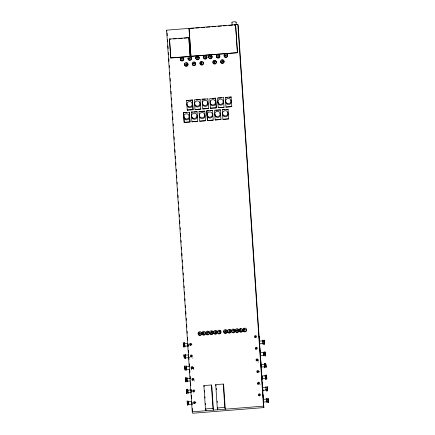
<?xml version="1.0" encoding="UTF-8"?>
<svg xmlns="http://www.w3.org/2000/svg" width="435" height="435" viewBox="0 0 435 435"><rect width="100%" height="100%" fill="white"/><g stroke="black" fill="none" stroke-linecap="round" stroke-linejoin="round"><path stroke-width="0.65" d="M183.342 343.699L183.32 344.351M187.436 343.329L184.598 343.552L184.598 344.248M188.219 345.994L184.832 346.075M185.185 370.038L185.152 370.359L184.995 368.994M189.568 366.574L186.164 366.841L186.158 367.537M190.351 378.216L186.941 378.488L186.941 379.184M187.05 380.538L187.213 381.897L187.017 380.212M191.351 392.609L187.963 392.691M188.746 404.332L192.134 404.256M188.002 392.43L187.996 393.583L187.73 390.168L191.134 389.896L191.177 391.277M262.941 340.703L262.816 340.072L263.104 343.547L259.7 343.819L259.592 341.769M261.277 366.917L264.665 366.835L264.681 366.428M259.711 343.77L259.483 341.105L262.887 340.839L262.963 342.562M265.306 376.155L265.23 375.769L261.826 376.041L261.87 377.417L262.044 378.754L265.464 378.287M264.768 367.537L264.741 367.852L264.409 365.057M265.23 375.769L265.23 376.465M266.002 387.465L266.002 387.824M266.247 389.934L262.827 390.396L262.686 389.412L262.609 387.683L266.013 387.416M184.815 346.265L184.739 345.885M188.785 354.927L185.381 355.199L185.381 355.895M189.013 357.586L185.598 357.907L185.598 357.211M189.214 369.326L186.392 369.5M187.159 381.196L190.563 380.929M187.947 392.881L187.866 392.5M191.346 401.587L188.507 401.815L188.556 403.191M263.686 352.524L260.26 352.752L260.309 354.128L260.478 355.466L263.887 355.194M260.478 355.466L260.462 354.438M263.67 352.48L263.664 353.176M264.496 364.296L261.043 364.394L261.239 367.069M264.447 364.128L264.447 364.824M262.044 378.754L261.848 376.079M262.827 390.396L262.631 387.726M266.818 399.102L263.392 399.33L263.436 400.706L263.61 402.043L267.025 401.717M263.61 402.043L263.501 399.988M266.796 399.058L266.78 399.471M166.61 30.173L237.853 24.507L238.244 25.948L263.876 407.584L192.629 413.25L192.237 411.809L166.61 30.173L166.871 31.135M204.428 55.321L190.943 56.398L189.024 28.411L193.792 28.226M195.815 28.063L199.186 27.796M201.209 27.633L204.581 27.367M206.603 27.204L209.975 26.937M211.997 26.774L215.368 26.508M218.065 26.296L221.437 26.024M223.459 25.866L226.156 25.649M228.853 25.437L232.225 25.17M234.247 25.007L235.596 24.898L237.466 52.695L205.777 55.218M169.471 39.03L188.877 37.709L190.138 56.49L170.792 58.029L169.471 39.03L170.792 58.029M169.53 39.248L170.868 39.139M173.532 38.927L176.202 38.715M178.872 38.503L182.205 38.236M184.206 38.079L187.539 37.812M170.732 57.811L190.138 56.49M190.889 56.207L237.466 52.695M180.742 59.002L183.064 58.817M188.48 58.388L190.802 58.203M196.218 57.768L198.539 57.583M203.955 57.154L206.277 56.969M209.371 56.724L211.307 56.572M217.108 56.11L219.044 55.957M224.846 55.495L226.782 55.337M185.027 64.326L187.387 64.135M192.765 63.711L195.125 63.521M200.502 63.091L202.862 62.906M213.346 62.074L215.668 61.89M221.083 61.455L223.405 61.27M187.262 110.164L186.582 100.447L192.384 99.985L193.064 109.702L187.224 110.022L193.064 109.702M200.122 99.37L200.801 109.087L195 109.549L194.32 99.827L200.16 99.512L196.294 99.816M207.886 98.75L208.566 108.473L202.764 108.935L202.079 99.213L207.925 98.892M210.491 108.32L209.811 98.598L215.613 98.136L216.293 107.858L210.453 108.174L216.293 107.858M223.351 97.522L224.03 107.238L218.229 107.701L217.549 97.984L223.389 97.663M231.115 96.902L231.795 106.624L225.993 107.086L225.308 97.364L231.154 97.043L229.218 97.201M189.198 100.382L186.582 100.447M190.486 100.278L192.422 100.126M205.342 99.098L202.079 99.213M212.427 98.533L215.651 98.277M218.229 98.071L221.453 97.815M227.282 97.353L225.308 97.364M183.516 112.698L189.355 112.377L189.997 121.958L184.195 122.42L183.516 112.698L184.195 122.42M197.055 111.621L197.74 121.343L191.933 121.8L191.253 112.083L197.093 111.762L193.869 112.018M204.809 111.001L205.494 120.723L199.692 121.186L199.007 111.463L204.852 111.148M212.546 110.387L213.226 120.109L207.424 120.571L206.745 110.849L212.584 110.528L210.649 110.686M220.284 109.772L220.964 119.494L215.162 119.957L214.482 110.234L220.322 109.914L215.809 110.272M228.038 109.158L228.723 118.875L222.921 119.337L222.236 109.62L228.076 109.299L226.787 109.402M183.554 112.839L186.778 112.583M192.58 112.121L191.253 112.083M203.558 111.246L199.007 111.463M206.745 110.849L208.718 110.838M224.857 109.555L222.236 109.62M184.157 122.278L189.997 121.958M207.386 120.43L213.226 120.109M198.605 333.466L201.084 333.27M202.476 333.161L204.95 332.96M206.342 332.851L208.822 332.655M210.214 332.547L212.688 332.345M214.08 332.237L216.559 332.041M217.951 331.927L220.425 331.731M224.27 331.426L226.51 331.247M228.136 331.117L230.381 330.943M232.007 330.812L234.247 330.633M235.873 330.502L238.119 330.323M239.745 330.198L241.985 330.018M243.611 329.888L245.857 329.708M255.024 336.647L255.867 336.581M190.166 344.379L191.008 344.308M255.807 348.294L256.65 348.228M190.943 356.02L191.786 355.955M256.59 359.935L257.433 359.87M191.726 367.667L192.569 367.597M257.368 371.582L258.211 371.517M192.509 379.309L193.352 379.244M205.842 409.384L205.934 410.722L205.445 408.933L203.879 385.568L211.383 384.975L211.867 386.758L213.438 410.123L212.954 408.34L211.383 384.975M217.772 409.781L217.288 407.992L215.716 384.627L223.22 384.034L223.71 385.818L225.276 409.183L224.792 407.394L223.22 384.034M258.151 383.224L258.994 383.159M193.292 390.994L194.135 390.924M258.934 394.871L259.777 394.806M194.075 402.636L194.918 402.571M205.445 408.933L212.954 408.34M217.288 407.992L224.792 407.394M192.237 411.809L263.485 406.143L263.876 407.584M262.887 340.839L262.963 341.219M264.649 366.797L264.382 363.361L264.562 364.454M261.043 364.394L261.217 365.732M265.426 378.439L265.306 377.498M266.231 390.124L266.122 389.466M266.992 401.728L266.938 401.385M184.598 343.552L184.674 343.938M189.002 357.641L188.893 356.977M185.381 355.199L185.457 355.58M185.598 357.907L185.451 356.923M185.103 369.658L185.027 369.271M187.73 390.168L187.871 391.152M188.507 401.815L188.589 402.196M188.725 404.523L188.583 403.539M235.596 24.898L237.412 52.505M231.795 106.624L225.993 107.086M228.723 118.875L222.921 119.337M224.03 107.238L218.229 107.701M220.964 119.494L215.162 119.957M208.566 108.473L202.764 108.935M205.494 120.723L199.692 121.186M200.801 109.087L195 109.549M259.081 336.146L259.815 344.509L259.581 343.655M259.858 347.788L260.386 353.024M197.74 121.343L191.933 121.8M260.364 355.303L260.598 356.151L260.467 354.275M260.641 359.435L261.212 365.291M261.147 366.944L261.375 367.798M261.424 371.077L262.158 379.44L261.93 378.591M262.207 382.724L262.941 391.087L262.713 390.233M262.99 394.366L263.724 402.728L263.49 401.88M215.716 384.627L216.043 385.818M203.879 385.568L204.2 386.758M191.134 368.005L191.623 369.799M266.019 386.933L265.943 386.65L266.068 389.51M186.359 369.511L186.3 369.174M186.436 389.477L186.359 389.189L186.495 391.647M187.278 402.087L187.501 405.328L187.474 403.631L187.452 404.626L187.338 403.968M264.241 341.116L264.165 340.735L264.453 344.46L264.328 341.6M263.724 352.35C263.267 350.229 264.05 358.717 263.958 355.058M263.838 355.02L263.74 354.21M267.367 387.694L267.291 387.313L267.275 387.726M266.856 398.928L266.726 398.291L266.813 400.086M183.358 343.21L183.227 342.573L183.363 345.031M183.461 345.983L183.537 346.369L183.537 345.673M186.593 392.598L186.669 392.984L186.648 391.957M187.273 401.467L187.142 400.836L187.267 403.696M264.273 341.393L264.094 339.969L264.219 342.829M264.268 342.785L264.377 343.449L264.273 341.062M265.056 353.041L264.942 352.383L264.997 354.476M265.051 354.433L265.16 355.09L265.116 353.715M265.834 364.682L265.654 363.258L265.747 365.047M267.4 387.971L267.22 386.546L267.291 388.009M265.345 376.096L265.16 375.003L265.252 376.797M268.183 399.618L268.074 398.96L268.058 399.368M268.177 401.01L268.292 401.668L268.292 400.972M188.143 345.613L188.002 343.982M192.052 403.87L191.911 402.239M186.251 366.857L186.071 365.764L186.18 367.869M186.267 368.896L186.43 370.256L186.43 369.103M187.034 378.499L186.854 377.406L186.963 379.51M184.212 355.96L184.103 355.303L184.103 355.993M265.089 353.367L264.877 351.616L264.948 353.894M265.018 354.106L265.236 356.107L265.111 353.247M266.65 376.656L266.508 375.671L266.497 376.079M266.584 377.395L266.726 378.379L266.726 377.683M262.941 342.932L263.175 344.563L263.175 343.411M267.4 387.639L267.487 389.983L267.335 388.689M268.216 399.944L268.003 398.194L268.069 399.651M184.744 344.107C183.913 337.495 185.272 352.665 184.772 344.89M184.685 345.874L184.538 344.172M185.522 355.748L185.288 354.117L185.397 356.221M186.251 369.163L186.104 367.461M183.396 345.385L183.592 347.07L183.521 345.341M183.407 345.977L183.26 344.275M184.25 355.852C183.652 350.713 184.396 361.398 184.375 357.559M187.817 392.49L187.637 389.091L187.925 391.299M188.654 402.364C188.132 397.541 188.605 406.73 188.801 404.545M185.027 367.928L184.886 366.944L184.886 367.64M184.962 368.673L184.973 369.266M186.561 390.929L186.593 391.255M186.528 391.995L186.718 393.686L186.648 391.402M186.539 392.587L186.436 391.473M265.894 364.889L265.943 365.471M265.769 365.4L265.943 366.738L265.943 366.042M266.726 377.112L266.438 374.905L266.508 376.362M266.552 377.047L266.796 379.396L266.709 377.357M267.454 388.178L267.509 388.76M268.237 399.825L268.286 400.401M268.129 401.054L268.036 399.89M265.274 377.145L265.524 379.499L265.524 378.347M266.057 388.792L266.302 391.141L266.307 389.988M266.84 400.434L267.085 402.788L267.09 401.635M185.364 356.401L185.647 358.609L185.653 357.456M186.142 368.043L186.196 368.624M186.925 379.69L186.979 380.266M184.135 357.081L184.043 355.917M184.87 368.146L184.918 368.728M185.837 379.924L185.669 378.591L185.685 379.614M185.647 379.788L185.935 382.001L185.576 377.509L185.886 381.299L185.886 380.603M186.599 390.82L186.626 391.603M265.986 366.053L265.747 364.068L265.725 364.72M266.682 377.004L266.769 377.7M265.687 364.954L266.019 367.749L265.926 365.71M266.47 376.601L266.514 377.183M268.243 400.292L268.33 400.988M267.253 388.243L267.579 391.038L267.487 388.999M263.626 353.416L263.67 353.998M265.192 376.705L265.236 377.286M266.802 400.575L266.726 399.444M184.793 344.689L184.837 345.27M185.321 355.819L185.424 356.575M188.703 402.946L188.779 404.071M186.881 379.108L186.99 379.864M188.681 403.147L188.73 403.827M185.082 368.63L184.793 365.862L184.902 367.966M184.826 367.564L184.929 368.32M237.853 24.507L263.485 406.143M236.123 22.12L236.297 24.703M255.448 336.163L255.514 337.103M256.231 347.804L256.297 348.745M257.014 359.451L257.08 360.392M257.797 371.093L257.857 372.034M258.58 382.74L258.64 383.681M259.358 394.382L259.423 395.323M231.942 22.451L232.116 25.034M244.655 328.599L244.818 331.073M225.716 54.516L225.847 56.474M240.783 328.903L240.952 331.383M222.209 60.237L222.356 62.45M236.917 329.213L237.08 331.693M217.978 55.131L218.109 57.088M233.046 329.518L233.214 331.997M214.471 60.851L214.618 63.064M215.613 98.136L216.255 107.717M229.18 329.828L229.343 332.307M210.241 55.751L210.371 57.703M225.308 330.132L225.477 332.612M205.086 56.006L205.228 58.111M206.783 110.99L207.424 120.571M201.59 61.911L201.742 64.168M219.093 330.779L219.24 332.965M197.349 56.621L197.49 58.725M215.222 331.089L215.368 333.275M216.336 388.417L216.429 389.755M217.19 401.103L217.277 402.435M217.636 407.774L217.728 409.112M193.852 62.526L194.005 64.782M211.356 331.394L211.497 333.58M189.073 28.601L190.943 56.398M188.817 37.492L190.079 56.273M189.611 57.241L189.752 59.339M192.384 99.985L193.026 109.56M207.484 331.704L207.631 333.89M186.115 63.14L186.267 65.397M189.317 112.235L189.959 121.816M203.613 332.014L203.759 334.194M204.586 390.695L204.678 392.027M204.994 396.704L205.081 398.036M205.44 403.375L205.527 404.713M181.868 57.855L182.009 59.959M199.747 332.318L199.893 334.504M190.519 343.857L190.579 344.797M191.302 355.504L191.362 356.439M192.08 367.145L192.145 368.086M192.863 378.793L192.928 379.728M193.646 390.472L193.711 391.413M194.429 402.119L194.494 403.055M167.089 32.968L167.274 35.681M167.546 39.748L167.682 41.782M167.953 45.849L168.138 48.562M168.41 52.63L168.546 54.663M168.823 58.73L169.003 61.438M169.275 65.506L169.411 67.539M169.732 72.286L169.867 74.32M170.139 78.387L170.324 81.095M170.596 85.162L170.732 87.196M171.004 91.263L171.189 93.976M171.461 98.044L171.597 100.077M171.868 104.144L172.053 106.858M172.325 110.925L172.461 112.959M172.738 117.026L172.918 119.734M173.19 123.801L173.326 125.835M173.647 130.582L173.782 132.615M174.054 136.682L174.239 139.396M174.511 143.463L174.647 145.497M174.919 149.564L175.104 152.272M175.376 156.339L175.512 158.373M175.789 162.44L175.968 165.153M176.24 169.22L176.376 171.254M176.653 175.321L176.833 178.029M177.105 182.096L177.241 184.13M177.562 188.877L177.697 190.911M177.969 194.978L178.154 197.691M178.426 201.758L178.562 203.792M178.839 207.859L179.019 210.567M179.291 214.634L179.427 216.668M179.704 220.735L179.883 223.449M180.155 227.516L180.291 229.549M180.568 233.617L180.748 236.33M181.02 240.397L181.161 242.431M181.477 247.172L181.612 249.206M181.884 253.273L182.069 255.987M182.341 260.054L182.477 262.087M182.754 266.155L182.934 268.863M183.206 272.93L183.342 274.963M183.619 279.031L183.798 281.744M184.07 285.811L184.206 287.845M184.483 291.912L184.663 294.625M184.935 298.693L185.076 300.726M185.392 305.468L185.527 307.501M185.805 311.569L185.984 314.282M186.256 318.349L186.392 320.383M186.669 324.45L186.849 327.163M187.121 331.231L187.257 333.264M187.534 337.332L187.713 340.039M187.969 343.846L188.154 346.603M188.398 350.208L188.578 352.921M188.833 356.743L189.024 359.571M189.307 363.763L189.453 365.922M189.72 369.864L189.899 372.577M190.144 376.242L190.323 378.89M190.584 382.746L190.769 385.508M191.019 389.249L191.199 391.892M191.438 395.469L191.628 398.335M191.884 402.109L192.069 404.86M192.313 408.503L192.493 411.216M268.27 400.646L268.362 402.685L268.003 399.346M267.22 387.699L267.308 388.335M266.438 376.058L266.524 376.694M186.452 390.967L186.468 391.293M227.396 54.968A1.751 1.691 -15.2 0 1 226.124 57.523A1.751 1.691 -15.2 0 1 224.204 55.441M224.378 55.027A1.751 1.691 -15.2 0 1 224.65 54.669M226.76 54.359A1.751 1.691 -15.2 0 1 227.119 54.62M186.751 63.01A1.751 1.691 -15.2 0 1 187.991 65.065A1.751 1.691 -15.2 0 1 185.859 66.305A1.751 1.691 -15.2 0 1 184.619 64.255M184.788 63.842A1.751 1.691 -15.2 0 1 185.065 63.483M211.279 55.588A1.751 1.691 -15.2 0 1 211.932 57.893A1.751 1.691 -15.2 0 1 209.55 58.562A1.751 1.691 -15.2 0 1 208.903 56.256M209.175 55.903A1.751 1.691 -15.2 0 1 209.54 55.626M218.598 54.815A1.751 1.691 -15.2 0 1 219.871 56.719A1.751 1.691 -15.2 0 1 218.006 58.154A1.751 1.691 -15.2 0 1 216.407 56.496M216.467 56.055A1.751 1.691 -15.2 0 1 216.913 55.288M215.532 60.916A1.751 1.691 -15.2 0 1 215.542 63.853A1.751 1.691 -15.2 0 1 212.916 62.439M213.15 61.585A1.751 1.691 -15.2 0 1 213.786 60.949M195.271 62.819A1.751 1.691 -15.2 0 1 195.38 65.103A1.751 1.691 -15.2 0 1 193.048 65.451A1.751 1.691 -15.2 0 1 192.526 63.227M194.037 62.346A1.751 1.691 -15.2 0 1 194.488 62.395M223.905 60.911A1.751 1.691 -15.2 0 1 222.633 63.461A1.751 1.691 -15.2 0 1 220.714 61.384M221.524 60.334A1.751 1.691 -15.2 0 1 221.942 60.16M222.845 60.139A1.751 1.691 -15.2 0 1 223.628 60.563M182.923 57.844A1.751 1.691 -15.2 0 1 182.934 60.78A1.751 1.691 -15.2 0 1 180.313 59.367M180.541 58.513A1.751 1.691 -15.2 0 1 181.177 57.882M191.302 57.839A1.751 1.691 -15.2 0 1 190.03 60.394A1.751 1.691 -15.2 0 1 188.11 58.312M190.242 57.067A1.751 1.691 -15.2 0 1 191.025 57.491M197.979 56.452A1.751 1.691 -15.2 0 1 199.116 58.785A1.751 1.691 -15.2 0 1 196.538 59.508A1.751 1.691 -15.2 0 1 196.294 56.925M206.5 56.262A1.751 1.691 -15.2 0 1 206.609 58.546A1.751 1.691 -15.2 0 1 204.276 58.894A1.751 1.691 -15.2 0 1 203.754 56.67M204.031 56.311A1.751 1.691 -15.2 0 1 204.39 56.033M203.009 62.205A1.751 1.691 -15.2 0 1 203.118 64.489A1.751 1.691 -15.2 0 1 200.785 64.837A1.751 1.691 -15.2 0 1 200.263 62.607M200.899 61.977A1.751 1.691 -15.2 0 1 201.323 61.797M220.507 331.035A1.751 1.691 -15.2 0 1 220.616 333.319A1.751 1.691 -15.2 0 1 218.283 333.667A1.751 1.691 -15.2 0 1 217.761 331.437M219.724 330.611A1.751 1.691 -15.2 0 1 220.143 330.774M215.852 330.921A1.751 1.691 -15.2 0 1 217.098 332.971A1.751 1.691 -15.2 0 1 214.961 334.21A1.751 1.691 -15.2 0 1 213.721 332.161M213.895 331.747A1.751 1.691 -15.2 0 1 214.167 331.388M213.047 331.997A1.751 1.691 -15.2 0 1 211.774 334.548A1.751 1.691 -15.2 0 1 209.849 332.465M211.53 331.176A1.751 1.691 -15.2 0 1 211.986 331.225M212.405 331.388A1.751 1.691 -15.2 0 1 212.769 331.649M208.115 331.535A1.751 1.691 -15.2 0 1 209.355 333.585A1.751 1.691 -15.2 0 1 207.223 334.825A1.751 1.691 -15.2 0 1 205.983 332.775M205.032 332.264A1.751 1.691 -15.2 0 1 204.477 335.042A1.751 1.691 -15.2 0 1 202.058 333.525M202.286 332.672A1.751 1.691 -15.2 0 1 202.563 332.313M225.95 330.116A1.751 1.691 -15.2 0 1 227.195 332.166A1.751 1.691 -15.2 0 1 225.058 333.411A1.751 1.691 -15.2 0 1 223.818 331.356M223.992 330.943A1.751 1.691 -15.2 0 1 224.27 330.589M230.882 330.578A1.751 1.691 -15.2 0 1 229.609 333.134A1.751 1.691 -15.2 0 1 227.69 331.051M229.821 329.806A1.751 1.691 -15.2 0 1 230.604 330.23M234.112 329.659A1.751 1.691 -15.2 0 1 234.829 331.834A1.751 1.691 -15.2 0 1 232.654 332.753A1.751 1.691 -15.2 0 1 231.556 330.741M233.236 329.453A1.751 1.691 -15.2 0 1 233.687 329.502M237.559 329.192A1.751 1.691 -15.2 0 1 238.755 331.388A1.751 1.691 -15.2 0 1 236.379 332.389A1.751 1.691 -15.2 0 1 235.596 330.024M242.208 329.306A1.751 1.691 -15.2 0 1 242.322 331.595A1.751 1.691 -15.2 0 1 239.984 331.943A1.751 1.691 -15.2 0 1 239.467 329.714M240.104 329.083A1.751 1.691 -15.2 0 1 240.522 328.903M194.858 402.478A1.941 1.881 -15.2 0 1 195.842 402.658M194.369 380.707A1.049 1.017 -15.2 0 1 194.429 380.962M193.646 369.32A1.049 1.017 -15.2 0 1 193.635 369.587M193.042 368.499A1.049 1.017 -15.2 0 1 193.27 368.635M193.249 368.385A1.941 1.881 -15.2 0 1 193.727 368.537M193.493 367.684A1.941 1.881 -15.2 0 1 193.918 367.95M192.852 357.94A1.049 1.017 -15.2 0 1 192.77 358.195M190.949 344.221A1.941 1.881 -15.2 0 1 191.933 344.395M260.076 384.616A1.049 1.017 -15.2 0 1 260.141 384.877M257.324 384.225A1.941 1.881 -15.2 0 1 257.607 383.811M259.135 371.68A1.941 1.881 -15.2 0 1 259.559 371.947M258.564 361.855A1.049 1.017 -15.2 0 1 258.482 362.105M258.357 360.039A1.941 1.881 -15.2 0 1 258.776 360.305M200.801 332.313A1.751 1.691 -15.2 0 1 200.812 335.249A1.751 1.691 -15.2 0 1 198.186 333.83M198.42 332.976A1.751 1.691 -15.2 0 1 199.056 332.345M246.079 329.001A1.751 1.691 -15.2 0 1 246.188 331.285A1.751 1.691 -15.2 0 1 243.856 331.633A1.751 1.691 -15.2 0 1 243.334 329.404M243.611 329.05A1.751 1.691 -15.2 0 1 243.97 328.773M207.56 102.269A2.719 2.632 -15.2 0 1 206.174 106.254A2.719 2.632 -15.2 0 1 202.596 103.987M212.226 113.905A2.719 2.632 -15.2 0 1 210.839 117.89A2.719 2.632 -15.2 0 1 207.256 115.623M232.051 22.576A2.099 0.517 -3.8 0 1 234.166 21.761A2.099 0.517 -3.8 0 1 235.911 22.397M234.112 25.007A2.099 0.517 -3.8 0 1 235.177 24.991M188.997 115.753A2.719 2.632 -15.2 0 1 187.267 119.837A2.719 2.632 -15.2 0 1 184.076 116.781M204.488 114.525A2.719 2.632 -15.2 0 1 203.101 118.51A2.719 2.632 -15.2 0 1 199.524 116.237M219.963 113.29A2.719 2.632 -15.2 0 1 218.234 117.374A2.719 2.632 -15.2 0 1 215.042 114.318M223.03 101.04A2.719 2.632 -15.2 0 1 221.301 105.118A2.719 2.632 -15.2 0 1 218.109 102.067M215.292 101.654A2.719 2.632 -15.2 0 1 213.906 105.64A2.719 2.632 -15.2 0 1 210.322 103.372M227.717 112.676A2.719 2.632 -15.2 0 1 225.988 116.754A2.719 2.632 -15.2 0 1 222.796 113.704M192.063 103.503A2.719 2.632 -15.2 0 1 190.334 107.581A2.719 2.632 -15.2 0 1 187.142 104.53M197.044 115.753A2.719 2.632 -15.2 0 1 195.005 119.217A2.719 2.632 -15.2 0 1 191.77 116.857M200.111 103.497A2.719 2.632 -15.2 0 1 197.718 107.015A2.719 2.632 -15.2 0 1 194.88 103.916M199.333 102.377A2.719 2.632 -15.2 0 1 199.801 102.888M230.789 100.42A2.719 2.632 -15.2 0 1 229.06 104.503A2.719 2.632 -15.2 0 1 225.874 101.453M224.911 56.903A1.751 1.691 -15.2 0 0 227.521 55.386A1.751 1.691 -15.2 0 0 224.895 53.967A1.751 1.691 -15.2 0 0 224.911 56.903M185.321 65.718A1.751 1.691 -15.2 0 0 187.931 64.195A1.751 1.691 -15.2 0 0 185.31 62.781A1.751 1.691 -15.2 0 0 185.321 65.718M209.436 58.138A1.751 1.691 -15.2 0 0 212.046 56.615A1.751 1.691 -15.2 0 0 209.42 55.201A1.751 1.691 -15.2 0 0 209.436 58.138M217.174 57.523A1.751 1.691 -15.2 0 0 219.784 56.001A1.751 1.691 -15.2 0 0 217.157 54.582A1.751 1.691 -15.2 0 0 217.174 57.523M213.683 63.461A1.751 1.691 -15.2 0 0 216.293 61.944A1.751 1.691 -15.2 0 0 213.667 60.525A1.751 1.691 -15.2 0 0 213.683 63.461M193.058 65.103A1.751 1.691 -15.2 0 0 195.668 63.581A1.751 1.691 -15.2 0 0 193.048 62.167A1.751 1.691 -15.2 0 0 193.058 65.103M221.42 62.847A1.751 1.691 -15.2 0 0 224.03 61.324A1.751 1.691 -15.2 0 0 221.404 59.91A1.751 1.691 -15.2 0 0 221.42 62.847M181.074 60.389A1.751 1.691 -15.2 0 0 183.684 58.872A1.751 1.691 -15.2 0 0 181.063 57.453A1.751 1.691 -15.2 0 0 181.074 60.389M188.812 59.774A1.751 1.691 -15.2 0 0 191.422 58.257A1.751 1.691 -15.2 0 0 188.801 56.838A1.751 1.691 -15.2 0 0 188.812 59.774M196.549 59.16A1.751 1.691 -15.2 0 0 199.159 57.637A1.751 1.691 -15.2 0 0 196.538 56.224A1.751 1.691 -15.2 0 0 196.549 59.16M204.287 58.546A1.751 1.691 -15.2 0 0 206.897 57.023A1.751 1.691 -15.2 0 0 204.276 55.609A1.751 1.691 -15.2 0 0 204.287 58.546M200.796 64.489A1.751 1.691 -15.2 0 0 203.406 62.966A1.751 1.691 -15.2 0 0 200.785 61.552A1.751 1.691 -15.2 0 0 200.796 64.489M218.294 333.319A1.751 1.691 -15.2 0 0 220.904 331.796A1.751 1.691 -15.2 0 0 218.283 330.382A1.751 1.691 -15.2 0 0 218.294 333.319M214.428 333.623A1.751 1.691 -15.2 0 0 217.038 332.106A1.751 1.691 -15.2 0 0 214.411 330.687A1.751 1.691 -15.2 0 0 214.428 333.623M210.556 333.933A1.751 1.691 -15.2 0 0 213.166 332.411A1.751 1.691 -15.2 0 0 210.545 330.997A1.751 1.691 -15.2 0 0 210.556 333.933M206.69 334.243A1.751 1.691 -15.2 0 0 209.3 332.721A1.751 1.691 -15.2 0 0 206.674 331.307A1.751 1.691 -15.2 0 0 206.69 334.243M202.819 334.548A1.751 1.691 -15.2 0 0 205.429 333.031A1.751 1.691 -15.2 0 0 202.808 331.611A1.751 1.691 -15.2 0 0 202.819 334.548M224.525 332.824A1.751 1.691 -15.2 0 0 227.135 331.301A1.751 1.691 -15.2 0 0 224.514 329.888A1.751 1.691 -15.2 0 0 224.525 332.824M228.391 332.514A1.751 1.691 -15.2 0 0 231.001 330.997A1.751 1.691 -15.2 0 0 228.38 329.578A1.751 1.691 -15.2 0 0 228.391 332.514M232.263 332.209A1.751 1.691 -15.2 0 0 234.873 330.687A1.751 1.691 -15.2 0 0 232.252 329.273A1.751 1.691 -15.2 0 0 232.263 332.209M236.129 331.9A1.751 1.691 -15.2 0 0 238.739 330.377A1.751 1.691 -15.2 0 0 236.118 328.963A1.751 1.691 -15.2 0 0 236.129 331.9M240 331.59A1.751 1.691 -15.2 0 0 242.61 330.073A1.751 1.691 -15.2 0 0 239.989 328.653A1.751 1.691 -15.2 0 0 240 331.59M255.04 337.544A1.049 1.017 -15.2 0 0 256.525 336.5A1.049 1.017 -15.2 0 0 254.877 335.793A1.049 1.017 -15.2 0 0 255.04 337.544M255.823 349.191A1.049 1.017 -15.2 0 0 257.302 348.147A1.049 1.017 -15.2 0 0 255.655 347.435A1.049 1.017 -15.2 0 0 255.823 349.191M194.026 403.539A1.049 1.017 -15.2 0 0 195.505 402.495A1.049 1.017 -15.2 0 0 193.858 401.782A1.049 1.017 -15.2 0 0 194.026 403.539M193.243 391.892A1.049 1.017 -15.2 0 0 194.722 390.853A1.049 1.017 -15.2 0 0 193.075 390.141A1.049 1.017 -15.2 0 0 193.243 391.892M192.46 380.212A1.049 1.017 -15.2 0 0 193.939 379.168A1.049 1.017 -15.2 0 0 192.292 378.461A1.049 1.017 -15.2 0 0 192.46 380.212M191.677 368.565A1.049 1.017 -15.2 0 0 193.156 367.526A1.049 1.017 -15.2 0 0 191.509 366.814A1.049 1.017 -15.2 0 0 191.677 368.565M190.894 356.923A1.049 1.017 -15.2 0 0 192.373 355.879A1.049 1.017 -15.2 0 0 190.726 355.172A1.049 1.017 -15.2 0 0 190.894 356.923M190.111 345.276A1.049 1.017 -15.2 0 0 191.59 344.237A1.049 1.017 -15.2 0 0 189.948 343.525A1.049 1.017 -15.2 0 0 190.111 345.276M258.95 395.768A1.049 1.017 -15.2 0 0 260.434 394.724A1.049 1.017 -15.2 0 0 258.787 394.012A1.049 1.017 -15.2 0 0 258.95 395.768M258.172 384.121A1.049 1.017 -15.2 0 0 259.651 383.077A1.049 1.017 -15.2 0 0 258.004 382.37A1.049 1.017 -15.2 0 0 258.172 384.121M257.389 372.48A1.049 1.017 -15.2 0 0 258.868 371.436A1.049 1.017 -15.2 0 0 257.221 370.723A1.049 1.017 -15.2 0 0 257.389 372.48M256.606 360.832A1.049 1.017 -15.2 0 0 258.085 359.788A1.049 1.017 -15.2 0 0 256.438 359.082A1.049 1.017 -15.2 0 0 256.606 360.832M198.953 334.858A1.751 1.691 -15.2 0 0 201.563 333.335A1.751 1.691 -15.2 0 0 198.936 331.921A1.751 1.691 -15.2 0 0 198.953 334.858M243.866 331.285A1.751 1.691 -15.2 0 0 246.476 329.763A1.751 1.691 -15.2 0 0 243.856 328.349A1.751 1.691 -15.2 0 0 243.866 331.285M203.874 105.303A2.719 2.632 -15.2 0 0 207.783 102.703A2.719 2.632 -15.2 0 0 203.564 100.751A2.719 2.632 -15.2 0 0 203.874 105.303M208.534 116.944A2.719 2.632 -15.2 0 0 212.443 114.345A2.719 2.632 -15.2 0 0 208.229 112.388A2.719 2.632 -15.2 0 0 208.534 116.944M185.305 118.788A2.719 2.632 -15.2 0 0 189.214 116.188A2.719 2.632 -15.2 0 0 185 114.236A2.719 2.632 -15.2 0 0 185.305 118.788M200.801 117.559A2.719 2.632 -15.2 0 0 204.711 114.96A2.719 2.632 -15.2 0 0 200.492 113.002A2.719 2.632 -15.2 0 0 200.801 117.559M216.271 116.33A2.719 2.632 -15.2 0 0 220.181 113.725A2.719 2.632 -15.2 0 0 215.967 111.773A2.719 2.632 -15.2 0 0 216.271 116.33M219.338 104.074A2.719 2.632 -15.2 0 0 223.247 101.475A2.719 2.632 -15.2 0 0 219.033 99.523A2.719 2.632 -15.2 0 0 219.338 104.074M211.6 104.688A2.719 2.632 -15.2 0 0 215.51 102.089A2.719 2.632 -15.2 0 0 211.296 100.137A2.719 2.632 -15.2 0 0 211.6 104.688M224.025 115.71A2.719 2.632 -15.2 0 0 227.935 113.111A2.719 2.632 -15.2 0 0 223.72 111.159A2.719 2.632 -15.2 0 0 224.025 115.71M188.371 106.537A2.719 2.632 -15.2 0 0 192.281 103.938A2.719 2.632 -15.2 0 0 188.067 101.986A2.719 2.632 -15.2 0 0 188.371 106.537M193.042 118.173A2.719 2.632 -15.2 0 0 196.952 115.574A2.719 2.632 -15.2 0 0 192.738 113.622A2.719 2.632 -15.2 0 0 193.042 118.173M196.109 105.922A2.719 2.632 -15.2 0 0 200.018 103.323A2.719 2.632 -15.2 0 0 195.804 101.366A2.719 2.632 -15.2 0 0 196.109 105.922M227.103 103.459A2.719 2.632 -15.2 0 0 231.012 100.855A2.719 2.632 -15.2 0 0 226.793 98.903A2.719 2.632 -15.2 0 0 227.103 103.459"/></g></svg>
